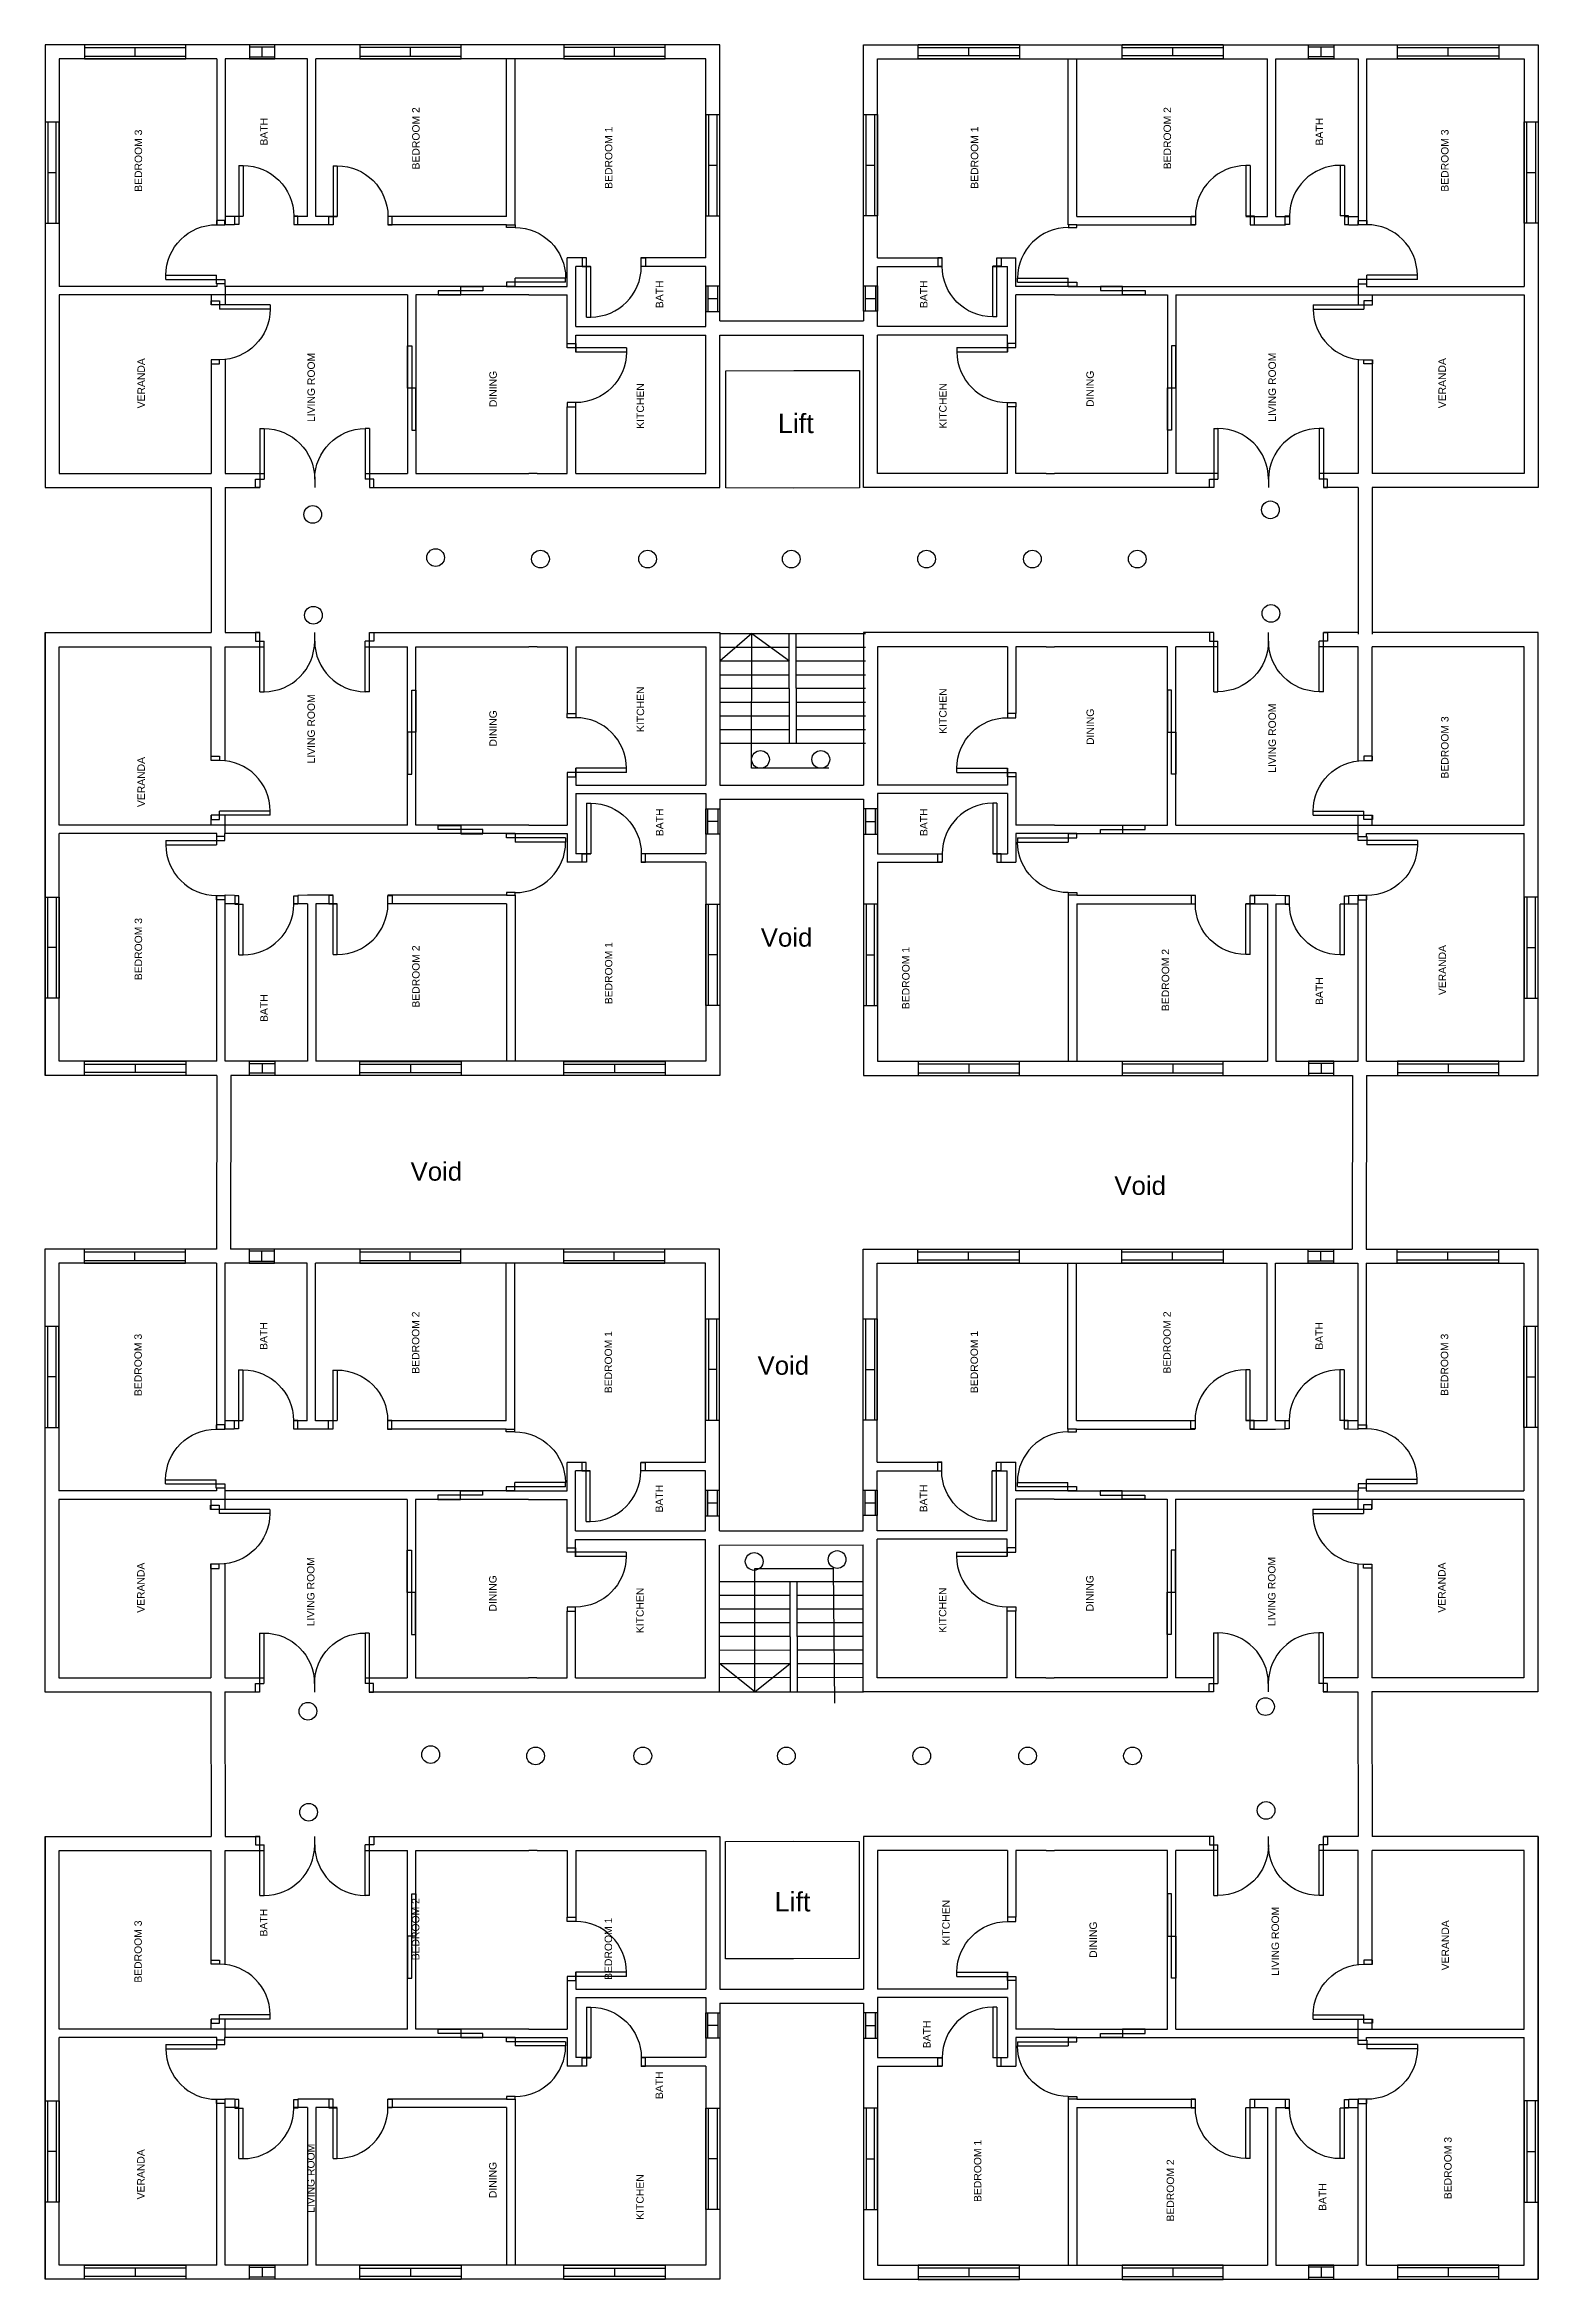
# Model space of a CAD drawing. Header units: inches. Extents: x 162 to 1224, y -960 to 630.
import ezdxf

# ---------------------------------------------------------------- set-up
doc = ezdxf.new("R2010")
doc.units = ezdxf.units.IN
doc.header["$MEASUREMENT"] = 0
for name, color, linetype in [('Door1', 200, 'Continuous'), ('Fittings', 140, 'Continuous'), ('Lift', 30, 'Continuous'), ('Measurement', 20, 'Continuous'), ('stairs', 240, 'Continuous'), ('Text', 110, 'Continuous'), ('Window', 200, 'Continuous')]:
    doc.layers.add(name, color=color, linetype=linetype)
doc.layers.get('Measurement').off()
doc.styles.get("Standard").update_dxf_attribs({"font": 'arial.ttf'})

# ---------------------------------------------------------------- blocks, each defined once
blk = doc.blocks.new('Window')
for p, q in [((0, 10), (72, 10)), ((0, 0), (0, 10)), ((0, 8), (72, 8)), ((72, 2), (0, 2)), ((72, 0), (0, 0)), ((36, 8), (36, 2)), ((72, 10), (72, 0))]:
    blk.add_line(p, q)
blk = doc.blocks.new('Small_Window')
at = {"layer": 'Window'}
for p, q in [((0, 10), (18, 10)), ((0, 0), (0, 10)), ((0, 8.5), (18, 8.5)), ((18, 1.5), (0, 1.5)), ((18, 0), (0, 0)), ((9, 8.5), (9, 1.5)), ((18, 10), (18, 0))]:
    blk.add_line(p, q, dxfattribs=at)
blk = doc.blocks.new('Door1')
for p, q in [((42, 42), (39, 42)), ((39, 42), (39, 6)), ((42, 42), (42, 0)), ((0, 0), (0, 6)), ((0, 6), (3, 6)), ((3, 0), (0, 0)), ((3, 6), (3, 0)), ((45, 6), (39, 6)), ((42, 0), (45, 0)), ((45, 0), (45, 6))]:
    blk.add_line(p, q)
blk.add_arc((39, 6), 36, 90, 180)
blk = doc.blocks.new('Door_New')
for p, q in [((3, 42), (3, 0)), ((3, 42), (6, 42)), ((6, 42), (6, 6)), ((0, 0), (0, 6)), ((0, 6), (6, 6)), ((3, 0), (0, 0)), ((42, 6), (42, 0)), ((42, 0), (43.9, 0))]:
    blk.add_line(p, q)
blk.add_arc((6, 6), 36, 0, 90)
at = {"layer": 'Door1'}
for p in [(43.9, 6), (43.9, 0)]:
    blk.add_line(p, (43.9, 6), dxfattribs=at)
blk = doc.blocks.new('Sliding')
at = {"layer": 'Door1'}
for p, q in [((0, 3), (30, 3)), ((0, 0), (0, 3)), ((60, 0), (0, 0)), ((30, 3), (30, -3)), ((60, -3), (60, 0)), ((30, -3), (60, -3))]:
    blk.add_line(p, q, dxfattribs=at)
blk = doc.blocks.new('Sliding_Small')
at = {"layer": 'Door1'}
for p, q in [((3, 0), (0, 0)), ((0, 0), (0, -31.8)), ((3, -15.7), (3, 0)), ((-3, -31.8), (-3, -15.7)), ((-3, -15.7), (3, -15.7)), ((0, -31.8), (-3, -31.8))]:
    blk.add_line(p, q, dxfattribs=at)
blk = doc.blocks.new('Entrance')
for p, q in [((-39, 42), (-39, 0)), ((-39, 42), (-36, 42)), ((-36, 42), (-36, 6)), ((39, 42), (36, 42)), ((36, 42), (36, 6)), ((39, 42), (39, 0)), ((-42, 0), (-42, 6)), ((-42, 6), (-36, 6)), ((-39, 0), (-42, 0)), ((0, 6), (0, 0)), ((0, 6), (0, 0)), ((42, 6), (36, 6)), ((39, 0), (42, 0)), ((42, 0), (42, 6))]:
    blk.add_line(p, q)
for centre, start, end in [((-36, 6), 0, 90), ((36, 6), 90, 180)]:
    blk.add_arc(centre, 36, start, end)
blk = doc.blocks.new('Ceiling Light Fitting')
at = {"layer": 'Fittings'}
blk.add_circle((0, 0), 25.2, dxfattribs=at)

msp = doc.modelspace()

# ---------------------------------------------------------------- linework, layer by layer
for p, q in [((641.8, 629.5), (161.8, 629.5)), ((161.8, 629.5), (161.8, 314.5)), ((641.8, 433), (641.8, 629.5)), ((743.9, 629.5), (1223.9, 629.5)), ((743.9, 629.5), (1223.9, 629.5)), ((743.9, 439.9), (743.9, 629.5)), ((1223.9, 629.5), (1223.9, 314.5)), ((283.9, 619.5), (171.8, 619.5)), ((171.8, 619.5), (171.8, 457.5)), ((283.9, 619.5), (283.9, 501.5)), ((348.4, 619.5), (289.9, 619.5)), ((289.9, 619.5), (289.9, 501.4)), ((348.4, 507.4), (348.4, 619.5)), ((354.4, 507.4), (354.4, 619.5)), ((631.8, 619.5), (354.4, 619.5)), ((490.1, 507.4), (490.1, 619.5)), ((496.1, 501.4), (496.1, 619.5)), ((631.8, 477.8), (631.8, 619.5)), ((753.9, 477.8), (753.9, 619.5)), ((753.9, 619.5), (1031.3, 619.5)), ((889.6, 501.4), (889.6, 619.5)), ((895.6, 507.4), (895.6, 619.5)), ((1031.3, 507.4), (1031.3, 619.5)), ((1037.3, 507.4), (1037.3, 619.5)), ((1037.3, 619.5), (1095.8, 619.5)), ((1095.8, 619.5), (1095.8, 501.4)), ((1101.8, 619.5), (1213.9, 619.5)), ((1101.8, 619.5), (1101.8, 501.5)), ((1213.9, 619.5), (1213.9, 457.5)), ((289.9, 501.4), (289.8, 501.4)), ((299.6, 507.4), (289.9, 507.4)), ((296.6, 501.4), (289.9, 501.4)), ((348.4, 507.4), (338.6, 507.4)), ((348.4, 501.4), (341.6, 501.4)), ((366.7, 501.4), (348.4, 501.4)), ((369.7, 507.4), (354.4, 507.4)), ((490.1, 507.4), (405.7, 507.4)), ((490.1, 501.4), (405.7, 501.4)), ((496.1, 502.4), (496.1, 502.4)), ((889.6, 502.5), (889.6, 502.5)), ((895.6, 507.4), (980, 507.4)), ((895.6, 501.4), (980, 501.4)), ((1016, 507.4), (1031.3, 507.4)), ((1019, 501.4), (1037.3, 501.4)), ((1037.3, 507.4), (1047.2, 507.4)), ((1037.3, 501.4), (1044.2, 501.5)), ((1086.2, 507.4), (1095.8, 507.4)), ((1089.2, 501.5), (1095.8, 501.4)), ((1095.8, 501.4), (1095.9, 501.4)), ((533.3, 457.5), (533.3, 477.8)), ((539.3, 477.8), (533.3, 477.8)), ((546.7, 477.8), (539.3, 477.8)), ((631.8, 477.8), (585.7, 477.8)), ((753.9, 477.8), (800, 477.8)), ((839, 477.8), (846.4, 477.8)), ((846.4, 477.8), (852.4, 477.8)), ((852.4, 457.5), (852.4, 477.8)), ((539.3, 429), (539.3, 471.8)), ((549.7, 471.8), (539.3, 471.8)), ((631.8, 471.8), (585.7, 471.8)), ((631.8, 429), (631.8, 471.8)), ((753.9, 429), (753.9, 471.8)), ((753.9, 471.8), (800, 471.8)), ((836, 471.8), (846.4, 471.8)), ((846.4, 429), (846.4, 471.8)), ((283.9, 457.5), (171.8, 457.5)), ((419.6, 451.5), (171.8, 451.5)), ((171.8, 451.5), (171.8, 324.5)), ((279.9, 451.5), (279.9, 444.4)), ((283.9, 459.5), (283.9, 457.5)), ((289.8, 459.5), (289.8, 457.5)), ((496.1, 457.5), (289.8, 457.5)), ((289.9, 457.5), (289.9, 444.4)), ((419.6, 451.5), (419.6, 324.5)), ((505.8, 451.5), (425.6, 451.5)), ((425.6, 451.5), (425.6, 324.5)), ((496.1, 457.5), (533.3, 457.5)), ((505.8, 451.5), (533.3, 451.5)), ((533.3, 413.9), (533.3, 451.5)), ((889.6, 457.5), (852.4, 457.5)), ((852.4, 414), (852.4, 451.5)), ((879.9, 451.5), (852.4, 451.5)), ((879.9, 451.5), (960.1, 451.5)), ((889.6, 457.5), (1095.9, 457.5)), ((960.1, 451.5), (960.1, 324.5)), ((966.1, 451.5), (1213.9, 451.5)), ((966.1, 451.5), (966.1, 324.5)), ((1095.8, 457.5), (1095.8, 444.4)), ((1095.9, 459.5), (1095.9, 457.5)), ((1101.8, 459.5), (1101.8, 457.5)), ((1101.8, 457.5), (1213.9, 457.5)), ((1105.8, 451.5), (1105.8, 444.4)), ((1213.9, 451.5), (1213.9, 324.5)), ((641.8, 433), (743.9, 433)), ((743.9, 439.9), (743.9, 433)), ((539.3, 429), (631.8, 429)), ((539.3, 410.7), (539.3, 423)), ((539.3, 423), (631.8, 423)), ((631.8, 324.5), (631.8, 423)), ((641.8, 314.5), (641.8, 423)), ((641.8, 423), (743.9, 423)), ((743.9, 314.5), (743.9, 423)), ((846.4, 429), (753.9, 429)), ((753.9, 324.5), (753.9, 423)), ((846.4, 423), (753.9, 423)), ((846.4, 410.8), (846.4, 423)), ((279.9, 405.4), (279.9, 324.5)), ((289.9, 405.6), (289.9, 324.5)), ((1095.8, 405.7), (1095.8, 324.5)), ((1105.8, 405.4), (1105.8, 324.5)), ((533.3, 324.5), (533.3, 371.9)), ((539.3, 324.5), (539.3, 371.7)), ((846.4, 324.5), (846.4, 371.8)), ((852.4, 324.5), (852.4, 372)), ((171.8, 324.5), (279.9, 324.5)), ((289.9, 324.5), (317.6, 324.5)), ((353.4, 324.5), (353.9, 324.5)), ((389.6, 324.5), (419.6, 324.5)), ((425.6, 324.5), (505.8, 324.5)), ((511.8, 324.5), (505.8, 324.5)), ((511.8, 324.5), (533.3, 324.5)), ((539.3, 324.5), (631.8, 324.5)), ((846.4, 324.5), (753.9, 324.5)), ((873.9, 324.5), (852.4, 324.5)), ((873.9, 324.5), (879.9, 324.5)), ((960.1, 324.5), (879.9, 324.5)), ((996.1, 324.5), (966.1, 324.5)), ((1032.3, 324.5), (1031.9, 324.5)), ((1095.8, 324.5), (1068.1, 324.5)), ((1213.9, 324.5), (1105.8, 324.5)), ((161.8, 314.5), (279.9, 314.5)), ((279.9, 314.5), (279.9, 211.2)), ((289.9, 314.5), (289.9, 211.2)), ((289.9, 314.5), (314.6, 314.5)), ((392.6, 314.5), (641.8, 314.5)), ((993.1, 314.5), (743.9, 314.5)), ((1095.8, 314.5), (1071.1, 314.5)), ((1095.8, 314.5), (1095.8, 210.2)), ((1223.9, 314.5), (1105.8, 314.5)), ((1105.8, 314.5), (1105.8, 210.2)), ((161.8, 211.2), (161.8, -103.8)), ((161.8, -103.8), (161.8, 211.2)), ((161.8, 211.2), (279.9, 211.2)), ((289.9, 211.2), (314.6, 211.2)), ((392.6, 211.2), (641.8, 211.2)), ((641.8, 211.2), (641.8, 211.1)), ((641.8, 211.1), (641.8, 201.1)), ((993.1, 211.2), (743.9, 211.2)), ((743.9, 211.2), (743.9, 201.2)), ((1095.8, 211.2), (1071.1, 211.2)), ((1223.9, 211.2), (1105.8, 211.2)), ((1223.9, -103.8), (1223.9, 211.2)), ((171.8, 74.2), (171.8, 201.2)), ((171.8, 201.2), (279.9, 201.2)), ((279.9, 120.3), (279.9, 201.2)), ((289.9, 120), (289.9, 201.2)), ((289.9, 201.2), (317.6, 201.2)), ((353.4, 201.2), (353.9, 201.2)), ((389.6, 201.2), (419.6, 201.2)), ((419.6, 74.2), (419.6, 201.2)), ((425.6, 74.2), (425.6, 201.2)), ((425.6, 201.2), (505.8, 201.2)), ((511.8, 201.2), (505.8, 201.2)), ((511.8, 201.2), (533.3, 201.2)), ((533.3, 201.2), (533.3, 153.7)), ((539.3, 201.2), (539.3, 153.9)), ((539.3, 201.2), (631.8, 201.2)), ((631.8, 201.2), (631.8, 102.7)), ((641.8, 201.1), (641.8, 102.7)), ((743.9, 201.2), (743.9, 102.7)), ((753.9, 201.2), (753.9, 102.7)), ((846.4, 201.2), (753.9, 201.2)), ((846.4, 201.2), (846.4, 153.9)), ((852.4, 201.2), (852.4, 153.7)), ((873.9, 201.2), (852.4, 201.2)), ((873.9, 201.2), (879.9, 201.2)), ((960.1, 201.2), (879.9, 201.2)), ((960.1, 74.2), (960.1, 201.2)), ((966.1, 74.2), (966.1, 201.2)), ((996.1, 201.2), (966.1, 201.2)), ((1032.3, 201.2), (1031.9, 201.2)), ((1095.8, 201.2), (1068.1, 201.2)), ((1095.8, 120), (1095.8, 201.2)), ((1105.8, 120.3), (1105.8, 201.2)), ((1213.9, 201.2), (1105.8, 201.2)), ((1213.9, 74.2), (1213.9, 201.2)), ((533.3, 111.7), (533.3, 74.2)), ((539.3, 114.9), (539.3, 102.7)), ((846.4, 114.9), (846.4, 102.7)), ((852.4, 111.7), (852.4, 74.2)), ((539.3, 102.7), (631.8, 102.7)), ((539.3, 96.7), (539.3, 53.9)), ((539.3, 96.7), (631.8, 96.7)), ((631.8, 96.7), (631.8, 53.9)), ((641.8, 102.7), (743.9, 102.7)), ((846.4, 102.7), (753.9, 102.7)), ((753.9, 96.7), (753.9, 53.9)), ((846.4, 96.7), (753.9, 96.7)), ((846.4, 96.7), (846.4, 53.9)), ((279.9, 74.2), (279.9, 81.3)), ((289.9, 68.2), (289.9, 81.3)), ((641.8, 92.7), (743.9, 92.7)), ((641.8, 92.7), (641.8, -103.8)), ((743.9, 92.7), (743.9, -103.8)), ((1095.8, 68.2), (1095.8, 81.3)), ((1105.8, 74.2), (1105.8, 81.3)), ((419.6, 74.2), (171.8, 74.2)), ((283.9, 68.2), (171.8, 68.2)), ((171.8, -93.8), (171.8, 68.2)), ((283.9, 66.2), (283.9, 68.2)), ((496.1, 68.2), (289.8, 68.2)), ((289.8, 66.2), (289.8, 68.2)), ((505.8, 74.2), (425.6, 74.2)), ((496.1, 68.2), (533.3, 68.2)), ((505.8, 74.2), (533.3, 74.2)), ((533.3, 68.2), (533.3, 47.9)), ((879.9, 74.2), (852.4, 74.2)), ((852.4, 68.2), (852.4, 47.9)), ((889.6, 68.2), (852.4, 68.2)), ((879.9, 74.2), (960.1, 74.2)), ((889.6, 68.2), (1095.9, 68.2)), ((966.1, 74.2), (1213.9, 74.2)), ((1095.9, 66.2), (1095.9, 68.2)), ((1101.8, 68.2), (1213.9, 68.2)), ((1101.8, 66.2), (1101.8, 68.2)), ((1213.9, -93.8), (1213.9, 68.2)), ((539.3, 47.9), (533.3, 47.9)), ((549.7, 53.9), (539.3, 53.9)), ((546.7, 47.9), (539.3, 47.9)), ((631.8, 53.9), (585.7, 53.9)), ((631.8, 47.9), (585.7, 47.9)), ((631.8, 47.9), (631.8, -93.8)), ((753.9, 53.9), (800, 53.9)), ((753.9, 47.9), (753.9, -93.8)), ((753.9, 47.9), (800, 47.9)), ((836, 53.9), (846.4, 53.9)), ((839, 47.9), (846.4, 47.9)), ((846.4, 47.9), (852.4, 47.9)), ((283.9, -93.8), (283.9, 24.2)), ((289.9, 24.3), (289.8, 24.3)), ((289.9, -93.8), (289.9, 24.3)), ((296.6, 24.2), (289.9, 24.3)), ((299.6, 18.3), (289.9, 18.3)), ((348.4, 18.3), (338.6, 18.3)), ((348.4, 24.3), (341.6, 24.2)), ((366.7, 24.3), (348.4, 24.3)), ((348.4, 18.3), (348.4, -93.8)), ((354.4, 18.3), (354.4, -93.8)), ((369.7, 18.3), (354.4, 18.3)), ((490.1, 24.3), (405.7, 24.3)), ((490.1, 18.3), (405.7, 18.3)), ((490.1, 18.3), (490.1, -93.8)), ((496.1, 24.3), (496.1, -93.8)), ((496.1, 23.2), (496.1, 23.2)), ((889.6, 24.3), (889.6, -93.8)), ((889.6, 23.2), (889.6, 23.2)), ((895.6, 24.3), (980, 24.3)), ((895.6, 18.3), (895.6, -93.8)), ((895.6, 18.3), (980, 18.3)), ((1016, 18.3), (1031.3, 18.3)), ((1019, 24.3), (1037.3, 24.3)), ((1031.3, 18.3), (1031.3, -93.8)), ((1037.3, 24.3), (1044.2, 24.2)), ((1037.3, 18.3), (1037.3, -93.8)), ((1037.3, 18.3), (1047.2, 18.3)), ((1086.2, 18.3), (1095.8, 18.3)), ((1089.2, 24.2), (1095.8, 24.3)), ((1095.8, 24.3), (1095.9, 24.3)), ((1095.8, -93.8), (1095.8, 24.3)), ((1101.8, -93.8), (1101.8, 24.2)), ((283.9, -93.8), (171.8, -93.8)), ((348.4, -93.8), (289.9, -93.8)), ((631.8, -93.8), (354.4, -93.8)), ((753.9, -93.8), (1031.3, -93.8)), ((1037.3, -93.8), (1095.8, -93.8)), ((1091.8, -93.8), (1091.8, -93.8)), ((1101.8, -93.8), (1213.9, -93.8)), ((283.9, -103.8), (161.8, -103.8)), ((283.9, -103.8), (283.7, -227.5)), ((293.9, -103.8), (293.7, -227.5)), ((641.8, -103.8), (293.9, -103.8)), ((743.9, -103.8), (1091.8, -103.8)), ((1091.8, -103.8), (1091.6, -227.5)), ((1101.8, -103.8), (1101.6, -227.5)), ((1101.8, -103.8), (1223.9, -103.8)), ((161.6, -227.5), (161.6, -542.5)), ((283.7, -227.5), (161.6, -227.5)), ((283.7, -237.5), (171.6, -237.5)), ((171.6, -237.5), (171.6, -399.5)), ((283.7, -237.5), (283.7, -355.5)), ((348.2, -237.5), (289.7, -237.5)), ((289.7, -237.5), (289.7, -355.6)), ((641.6, -227.5), (293.7, -227.5)), ((293.7, -237.5), (293.7, -237.5)), ((348.2, -349.6), (348.2, -237.5)), ((354.2, -349.6), (354.2, -237.5)), ((631.6, -237.5), (354.2, -237.5)), ((489.9, -349.6), (489.9, -237.5)), ((495.9, -355.6), (495.9, -237.5)), ((631.6, -379.2), (631.6, -237.5)), ((641.6, -428), (641.6, -227.5)), ((743.7, -227.4), (1091.6, -227.4)), ((743.7, -427.9), (743.7, -227.4)), ((743.7, -227.5), (1091.6, -227.5)), ((753.7, -379.1), (753.7, -237.4)), ((753.7, -237.4), (1031.1, -237.4)), ((889.4, -355.5), (889.4, -237.4)), ((895.4, -349.5), (895.4, -237.4)), ((1031.1, -349.5), (1031.1, -237.4)), ((1037.1, -349.5), (1037.1, -237.4)), ((1037.1, -237.4), (1095.6, -237.4)), ((1095.6, -237.4), (1095.6, -355.5)), ((1101.6, -227.4), (1223.7, -227.4)), ((1101.6, -227.5), (1223.9, -227.5)), ((1101.6, -237.4), (1213.7, -237.4)), ((1101.6, -237.4), (1101.6, -355.4)), ((1213.7, -237.4), (1213.7, -399.4)), ((1223.7, -227.4), (1223.7, -542.4)), ((299.3, -349.6), (289.7, -349.6)), ((348.2, -349.6), (338.3, -349.6)), ((369.5, -349.6), (354.2, -349.6)), ((489.9, -349.6), (405.5, -349.6)), ((895.4, -349.5), (979.8, -349.5)), ((1015.8, -349.5), (1031.1, -349.5)), ((1037.1, -349.5), (1046.9, -349.5)), ((1085.9, -349.5), (1095.6, -349.5)), ((289.7, -355.6), (289.6, -355.6)), ((296.3, -355.5), (289.7, -355.6)), ((348.2, -355.6), (341.3, -355.5)), ((366.5, -355.6), (348.2, -355.6)), ((489.9, -355.6), (405.5, -355.6)), ((495.9, -354.5), (495.9, -354.5)), ((889.4, -354.4), (889.4, -354.4)), ((895.4, -355.5), (979.8, -355.5)), ((1018.8, -355.5), (1037.1, -355.5)), ((1037.1, -355.5), (1043.9, -355.4)), ((1088.9, -355.4), (1095.6, -355.5)), ((1095.6, -355.5), (1095.7, -355.5)), ((533.1, -399.5), (533.1, -379.2)), ((539.1, -379.2), (533.1, -379.2)), ((546.5, -379.2), (539.1, -379.2)), ((631.6, -379.2), (585.5, -379.2)), ((753.7, -379.1), (799.8, -379.1)), ((838.8, -379.1), (846.2, -379.1)), ((846.2, -379.1), (852.2, -379.1)), ((852.2, -399.4), (852.2, -379.1)), ((283.7, -397.5), (283.7, -399.5)), ((289.6, -397.5), (289.6, -399.5)), ((539.1, -428), (539.1, -385.2)), ((549.5, -385.2), (539.1, -385.2)), ((631.6, -385.2), (585.5, -385.2)), ((631.6, -428), (631.6, -385.2)), ((753.7, -427.9), (753.7, -385.1)), ((753.7, -385.1), (799.8, -385.1)), ((835.8, -385.1), (846.2, -385.1)), ((846.2, -427.9), (846.2, -385.1)), ((1095.7, -397.4), (1095.7, -399.4)), ((1101.6, -397.4), (1101.6, -399.4)), ((283.7, -399.5), (171.6, -399.5)), ((419.4, -405.5), (171.6, -405.5)), ((171.6, -405.5), (171.6, -532.5)), ((279.7, -405.5), (279.7, -412.6)), ((495.9, -399.5), (289.6, -399.5)), ((289.7, -399.5), (289.7, -412.6)), ((419.4, -405.5), (419.4, -532.5)), ((505.6, -405.5), (425.4, -405.5)), ((425.4, -405.5), (425.4, -532.5)), ((495.9, -399.5), (533.1, -399.5)), ((505.6, -405.5), (533.1, -405.5)), ((533.1, -443.1), (533.1, -405.5)), ((889.4, -399.4), (852.2, -399.4)), ((852.2, -443), (852.2, -405.4)), ((879.7, -405.4), (852.2, -405.4)), ((879.7, -405.4), (959.9, -405.4)), ((889.4, -399.4), (1095.7, -399.4)), ((959.9, -405.4), (959.9, -532.4)), ((965.9, -405.4), (1213.7, -405.4)), ((965.9, -405.4), (965.9, -532.4)), ((1095.6, -399.4), (1095.6, -412.5)), ((1101.6, -399.4), (1213.7, -399.4)), ((1105.6, -405.4), (1105.6, -412.5)), ((1213.7, -405.4), (1213.7, -532.4)), ((539.1, -428), (631.6, -428)), ((641.6, -428), (743.7, -427.9)), ((846.2, -427.9), (753.7, -427.9)), ((539.1, -446.3), (539.1, -434)), ((539.1, -434), (631.6, -434)), ((631.6, -532.5), (631.6, -434)), ((641.6, -438), (743.7, -437.9)), ((641.6, -542.5), (641.6, -438)), ((743.7, -542.4), (743.7, -437.9)), ((753.7, -532.4), (753.7, -433.9)), ((846.2, -433.9), (753.7, -433.9)), ((753.7, -437.9), (753.7, -437.9)), ((846.2, -446.2), (846.2, -433.9)), ((279.7, -451.6), (279.7, -532.5)), ((289.7, -451.4), (289.7, -532.5)), ((1095.6, -451.3), (1095.6, -532.4)), ((1105.6, -451.5), (1105.6, -532.4)), ((533.1, -532.5), (533.1, -485.1)), ((539.1, -532.5), (539.1, -485.3)), ((846.2, -532.4), (846.2, -485.2)), ((852.2, -532.4), (852.2, -485)), ((171.6, -532.5), (279.7, -532.5)), ((289.7, -532.5), (317.4, -532.5)), ((353.2, -532.5), (353.6, -532.5)), ((389.4, -532.5), (419.4, -532.5)), ((425.4, -532.5), (505.6, -532.5)), ((511.6, -532.5), (505.6, -532.5)), ((511.6, -532.5), (533.1, -532.5)), ((539.1, -532.5), (631.6, -532.5)), ((846.2, -532.4), (753.7, -532.4)), ((873.7, -532.4), (852.2, -532.4)), ((873.7, -532.4), (879.7, -532.4)), ((959.9, -532.4), (879.7, -532.4)), ((992.9, -532.4), (965.9, -532.4)), ((1032.1, -532.4), (1031.6, -532.4)), ((1095.6, -532.4), (1070.9, -532.4)), ((1213.7, -532.4), (1105.6, -532.4)), ((161.6, -542.5), (279.7, -542.5)), ((279.7, -542.5), (279.9, -645.4)), ((289.7, -542.5), (289.9, -645.4)), ((289.7, -542.5), (314.4, -542.5)), ((392.4, -542.5), (641.6, -542.5)), ((641.6, -542.5), (641.6, -542.5)), ((992.9, -542.4), (743.7, -542.4)), ((743.9, -542.4), (743.9, -542.4)), ((1073.9, -542.4), (1070.9, -542.4)), ((1070.9, -542.5), (1095.6, -542.4)), ((1095.6, -542.4), (1095.8, -645.5)), ((1223.7, -542.4), (1105.6, -542.4)), ((1105.6, -542.4), (1105.8, -645.4)), ((161.8, -645.4), (161.8, -960.4)), ((161.8, -960.4), (161.8, -645.4)), ((161.8, -645.4), (279.9, -645.4)), ((289.9, -645.4), (314.6, -645.4)), ((311.6, -645.4), (314.6, -645.4)), ((392.6, -645.4), (641.8, -645.4)), ((641.8, -645.4), (641.8, -753.9)), ((743.9, -645.4), (743.9, -753.9)), ((993.1, -645.4), (743.9, -645.4)), ((1095.8, -645.4), (1071.1, -645.4)), ((1223.9, -645.4), (1105.8, -645.4)), ((1223.9, -960.4), (1223.9, -645.4)), ((1223.9, -645.4), (1223.9, -960.4)), ((171.8, -782.4), (171.8, -655.4)), ((171.8, -655.4), (279.9, -655.4)), ((279.9, -736.3), (279.9, -655.4)), ((289.9, -736.6), (289.9, -655.4)), ((289.9, -655.4), (317.6, -655.4)), ((353.4, -655.4), (353.9, -655.4)), ((389.6, -655.4), (419.6, -655.4)), ((419.6, -782.4), (419.6, -655.4)), ((425.6, -782.4), (425.6, -655.4)), ((425.6, -655.4), (505.8, -655.4)), ((511.8, -655.4), (505.8, -655.4)), ((511.8, -655.4), (533.3, -655.4)), ((533.3, -655.4), (533.3, -702.9)), ((539.3, -655.4), (539.3, -702.7)), ((539.3, -655.4), (631.8, -655.4)), ((631.8, -655.4), (631.8, -753.9)), ((753.9, -655.4), (753.9, -753.9)), ((846.4, -655.4), (753.9, -655.4)), ((846.4, -655.4), (846.4, -702.7)), ((852.4, -655.4), (852.4, -702.9)), ((873.9, -655.4), (852.4, -655.4)), ((873.9, -655.4), (879.9, -655.4)), ((960.1, -655.4), (879.9, -655.4)), ((960.1, -782.4), (960.1, -655.4)), ((966.1, -782.4), (966.1, -655.4)), ((996.1, -655.4), (966.1, -655.4)), ((1032.3, -655.4), (1031.9, -655.4)), ((1095.8, -655.4), (1068.1, -655.4)), ((1095.8, -736.6), (1095.8, -655.4)), ((1105.8, -736.3), (1105.8, -655.4)), ((1213.9, -655.4), (1105.8, -655.4)), ((1213.9, -782.4), (1213.9, -655.4)), ((533.3, -744.9), (533.3, -782.4)), ((539.3, -741.7), (539.3, -753.9)), ((846.4, -741.7), (846.4, -753.9)), ((852.4, -744.9), (852.4, -782.4)), ((539.3, -753.9), (631.8, -753.9)), ((539.3, -759.9), (539.3, -802.7)), ((539.3, -759.9), (631.8, -759.9)), ((631.8, -759.9), (631.8, -802.7)), ((641.8, -753.9), (743.9, -753.9)), ((846.4, -753.9), (753.9, -753.9)), ((753.9, -759.9), (753.9, -802.7)), ((846.4, -759.9), (753.9, -759.9)), ((846.4, -759.9), (846.4, -802.7)), ((279.9, -782.4), (279.9, -775.3)), ((289.9, -788.4), (289.9, -775.3)), ((641.8, -763.9), (743.9, -763.9)), ((641.8, -763.9), (641.8, -960.4)), ((743.9, -763.9), (743.9, -960.4)), ((1095.8, -788.4), (1095.8, -775.3)), ((1105.8, -782.4), (1105.8, -775.3)), ((419.6, -782.4), (171.8, -782.4)), ((283.9, -788.4), (171.8, -788.4)), ((171.8, -950.4), (171.8, -788.4)), ((283.9, -790.4), (283.9, -788.4)), ((496.1, -788.4), (289.8, -788.4)), ((289.8, -790.4), (289.8, -788.4)), ((505.8, -782.4), (425.6, -782.4)), ((496.1, -788.4), (533.3, -788.4)), ((505.8, -782.4), (533.3, -782.4)), ((533.3, -788.4), (533.3, -808.7)), ((879.9, -782.4), (852.4, -782.4)), ((852.4, -788.4), (852.4, -808.7)), ((889.6, -788.4), (852.4, -788.4)), ((879.9, -782.4), (960.1, -782.4)), ((889.6, -788.4), (1095.9, -788.4)), ((966.1, -782.4), (1213.9, -782.4)), ((1095.9, -790.4), (1095.9, -788.4)), ((1101.8, -788.4), (1213.9, -788.4)), ((1101.8, -790.4), (1101.8, -788.4)), ((1213.9, -950.4), (1213.9, -788.4)), ((539.3, -808.7), (533.3, -808.7)), ((549.7, -802.7), (539.3, -802.7)), ((546.7, -808.7), (539.3, -808.7)), ((631.8, -802.7), (585.7, -802.7)), ((631.8, -808.7), (585.7, -808.7)), ((631.8, -808.7), (631.8, -950.4)), ((753.9, -802.7), (800, -802.7)), ((753.9, -808.7), (753.9, -950.4)), ((753.9, -808.7), (800, -808.7)), ((836, -802.7), (846.4, -802.7)), ((839, -808.7), (846.4, -808.7)), ((846.4, -808.7), (852.4, -808.7)), ((283.9, -950.4), (283.9, -832.4)), ((289.9, -832.3), (289.8, -832.3)), ((289.9, -950.4), (289.9, -832.3)), ((296.6, -832.4), (289.9, -832.3)), ((299.6, -838.3), (289.9, -838.3)), ((348.4, -838.3), (338.6, -838.3)), ((348.4, -832.3), (341.6, -832.4)), ((366.7, -832.3), (348.4, -832.3)), ((348.4, -838.3), (348.4, -950.4)), ((354.4, -838.3), (354.4, -950.4)), ((369.7, -838.3), (354.4, -838.3)), ((490.1, -832.3), (405.7, -832.3)), ((490.1, -838.3), (405.7, -838.3)), ((490.1, -838.3), (490.1, -950.4)), ((496.1, -832.3), (496.1, -950.4)), ((496.1, -833.4), (496.1, -833.4)), ((889.6, -832.3), (889.6, -950.4)), ((889.6, -833.4), (889.6, -833.4)), ((895.6, -832.3), (980, -832.3)), ((895.6, -838.3), (895.6, -950.4)), ((895.6, -838.3), (980, -838.3)), ((1016, -838.3), (1031.3, -838.3)), ((1019, -832.3), (1037.3, -832.3)), ((1031.3, -838.3), (1031.3, -950.4)), ((1037.3, -832.3), (1044.2, -832.4)), ((1037.3, -838.3), (1037.3, -950.4)), ((1037.3, -838.3), (1047.2, -838.3)), ((1086.2, -838.3), (1095.8, -838.3)), ((1089.2, -832.4), (1095.8, -832.3)), ((1095.8, -832.3), (1095.9, -832.3)), ((1095.8, -950.4), (1095.8, -832.3)), ((1101.8, -950.4), (1101.8, -832.4)), ((283.9, -950.4), (171.8, -950.4)), ((348.4, -950.4), (289.9, -950.4)), ((631.8, -950.4), (354.4, -950.4)), ((753.9, -950.4), (1031.3, -950.4)), ((1037.3, -950.4), (1095.8, -950.4)), ((1101.8, -950.4), (1213.9, -950.4)), ((641.8, -960.4), (161.8, -960.4)), ((743.9, -960.4), (1223.9, -960.4)), ((743.9, -960.4), (1223.9, -960.4))]:
    msp.add_line(p, q)
at = {"layer": 'Door1'}
for p, q in [((496.1, 501.4), (496.1, 499.4)), ((889.7, 501.4), (889.7, 499.5)), ((496.1, 24.3), (496.1, 26.2)), ((889.7, 24.3), (889.7, 26.2)), ((495.8, -355.6), (495.8, -357.5)), ((889.4, -355.5), (889.4, -357.4)), ((496.1, -832.3), (496.1, -830.4)), ((889.7, -832.3), (889.7, -830.4))]:
    msp.add_line(p, q, dxfattribs=at)
at = {"layer": 'Lift'}
for p, q in [((646, 397.6), (694.3, 397.8)), ((646, 314.2), (646, 397.6)), ((694.3, 397.8), (741, 397.7)), ((741, 397.7), (741, 314.3)), ((694.3, 314.1), (646, 314.2)), ((741, 314.3), (694.3, 314.1)), ((645.9, -649), (694.2, -648.8)), ((645.9, -732.4), (645.9, -649)), ((694.2, -648.8), (740.8, -648.9)), ((740.8, -648.9), (740.8, -732.3)), ((694.2, -732.5), (645.9, -732.4)), ((740.8, -732.3), (694.2, -732.5))]:
    msp.add_line(p, q, dxfattribs=at)
at = {"layer": 'stairs'}
for p, q in [((641.9, 210.6), (745.3, 210.6)), ((664.6, 210.6), (641.9, 191.1)), ((664.4, 114.7), (664.6, 210.6)), ((664.6, 210.6), (691.3, 191.1)), ((691.4, 132.6), (691.2, 210.6)), ((696.2, 132.6), (696, 210.6)), ((641.9, 200.8), (691.2, 200.8)), ((641.9, 191.1), (691.3, 191.1)), ((696, 200.8), (745.3, 200.8)), ((696, 191.1), (745.3, 191.1)), ((641.9, 181.3), (691.3, 181.3)), ((696, 181.3), (745.3, 181.3)), ((641.9, 171.6), (691.3, 171.6)), ((641.9, 161.8), (691.4, 161.8)), ((696.1, 171.6), (745.3, 171.6)), ((696.1, 161.8), (745.3, 161.8)), ((641.9, 152.1), (691.4, 152.1)), ((696.1, 152.1), (745.3, 152.1)), ((641.9, 142.3), (691.4, 142.3)), ((641.9, 132.6), (745.3, 132.6)), ((696.2, 142.3), (745.3, 142.3)), ((719.4, 114.7), (664.4, 114.7)), ((666.6, -542.4), (666.6, -454.6)), ((666.6, -454.6), (722.5, -454.6)), ((722.5, -454.6), (723.4, -550.4)), ((641.4, -463.9), (743.9, -463.9)), ((641.4, -473.6), (691.8, -473.7)), ((692, -542.5), (691.7, -464)), ((697.1, -542.4), (696.8, -463.9)), ((696.9, -473.6), (743.9, -473.6)), ((641.4, -483.4), (691.8, -483.3)), ((696.9, -483.3), (743.9, -483.4)), ((641.4, -493.1), (691.8, -493.2)), ((641.4, -502.9), (691.9, -502.9)), ((696.9, -493.1), (743.9, -493.1)), ((697, -502.9), (743.9, -502.9)), ((641.4, -512.6), (691.9, -512.7)), ((641.4, -522.4), (691.9, -522.3)), ((666.6, -542.4), (641.5, -522.4)), ((666.6, -542.4), (691.9, -522.3)), ((697, -512.6), (743.9, -512.6)), ((697, -522.4), (743.9, -522.4)), ((641.4, -532.1), (692, -532.3)), ((697.1, -532.2), (743.9, -532.1)), ((641.5, -542.4), (743.9, -542.4))]:
    msp.add_line(p, q, dxfattribs=at)

# ---------------------------------------------------------------- block references
at = {"layer": 'Door1', "xscale": -1}
for name, p, rotation in [('Door1', (341.7, 501.6), 359.9999999999999), ('Door1', (408.7, 501.4), 359.9999999999999), ('Door1', (289.8, 504.5), 89.99999999999993), ('Door_New', (490.1, 457.5), 269.9999999999999), ('Door1', (796.9, 477.9), 180), ('Door1', (279.9, 402.4), 269.9999999999999), ('Sliding_Small', (473.2, 454.5), 269.9999999999999), ('Sliding', (422.6, 355.2), 269.9999999999999), ('Door1', (533.3, 371.9), 269.9999999999999), ('Entrance', (353.6, 314.4), 359.9999999999999), ('Entrance', (1032.1, 211.2), 180), ('Sliding', (963.1, 170.4), 89.99999999999993), ('Door1', (852.4, 153.7), 89.99999999999993), ('Door1', (1105.9, 123.3), 89.99999999999993), ('Door_New', (895.6, 68.2), 89.99999999999993), ('Sliding_Small', (912.6, 71.1), 89.99999999999993), ('Door1', (1095.9, 21.2), 269.9999999999999), ('Door1', (977, 24.2), 180), ('Door1', (1044, 24), 180), ('Door1', (341.5, -355.4), 359.9999999999999), ('Door1', (408.5, -355.5), 359.9999999999999), ('Door1', (289.6, -352.5), 89.99999999999993), ('Door_New', (489.9, -399.5), 269.9999999999999), ('Door1', (796.6, -379.1), 180), ('Door1', (279.6, -454.6), 269.9999999999999), ('Sliding_Small', (472.9, -402.5), 269.9999999999999), ('Sliding', (422.4, -501.7), 269.9999999999999), ('Door1', (533.1, -485.1), 269.9999999999999), ('Entrance', (353.4, -542.6), 359.9999999999999), ('Entrance', (1032.1, -645.4), 180), ('Sliding', (963.1, -686.2), 89.99999999999993), ('Door1', (852.4, -702.9), 89.99999999999993), ('Door1', (1105.9, -733.3), 89.99999999999993), ('Door_New', (895.6, -788.4), 89.99999999999993), ('Sliding_Small', (912.6, -785.5), 89.99999999999993), ('Door1', (1095.9, -835.4), 269.9999999999999), ('Door1', (977, -832.4), 180), ('Door1', (1044, -832.6), 180)]:
    msp.add_blockref(name, p, dxfattribs=dict(at, rotation=rotation))
at = {"layer": 'Door1'}
for name, p in [('Door1', (977, 501.5)), ('Door1', (1044, 501.7)), ('Entrance', (1032.1, 314.5)), ('Door1', (796.9, 47.8)), ('Door1', (976.8, -355.4)), ('Door1', (1043.8, -355.3)), ('Entrance', (1031.9, -542.5)), ('Door1', (796.9, -808.8))]:
    msp.add_blockref(name, p, dxfattribs=at)
for name, p, rotation in [('Door_New', (895.6, 457.5), 90.00000000000006), ('Door1', (1095.9, 504.5), 270.0000000000001), ('Door1', (588.9, 477.8), 179.9999999999999), ('Sliding_Small', (912.6, 454.6), 90.00000000000006), ('Door1', (1105.9, 402.4), 90.00000000000006), ('Door1', (852.4, 372), 90.00000000000006), ('Sliding', (963.1, 355.3), 90.00000000000006), ('Entrance', (353.6, 211.2), 180), ('Sliding', (422.6, 170.4), 270.0000000000001), ('Door1', (533.3, 153.7), 270.0000000000001), ('Door1', (279.9, 123.3), 270.0000000000001), ('Door1', (289.8, 21.2), 90.00000000000007), ('Sliding_Small', (473.2, 71.1), 270.0000000000001), ('Door_New', (490.1, 68.2), 270.0000000000001), ('Door1', (341.7, 24), 180), ('Door1', (408.7, 24.2), 180), ('Door_New', (895.4, -399.4), 90.00000000000006), ('Door1', (1095.7, -352.4), 270.0000000000001), ('Door1', (588.6, -379.2), 179.9999999999999), ('Sliding_Small', (912.3, -402.4), 90.00000000000006), ('Door1', (1105.6, -454.5), 90.00000000000006), ('Door1', (852.2, -485), 90.00000000000006), ('Sliding', (962.9, -501.6), 90.00000000000006), ('Entrance', (353.6, -645.4), 180), ('Sliding', (422.6, -686.2), 270.0000000000001), ('Door1', (533.3, -702.9), 270.0000000000001), ('Door1', (279.9, -733.3), 270.0000000000001), ('Door1', (289.8, -835.4), 90.00000000000007), ('Sliding_Small', (473.2, -785.5), 270.0000000000001), ('Door_New', (490.1, -788.4), 270.0000000000001), ('Door1', (341.7, -832.6), 180), ('Door1', (408.7, -832.4), 180)]:
    msp.add_blockref(name, p, dxfattribs=dict(at, rotation=rotation))
at = {"layer": 'Door1', "xscale": -1}
for p in [(588.9, 47.8), (588.9, -808.8)]:
    msp.add_blockref('Door1', p, dxfattribs=at)
at = {"layer": 'Fittings', "xscale": 0.25, "yscale": 0.25, "zscale": 0.25}
for p in [(1033.4, 298.6), (352.2, 295.3), (439.6, 264.6), (514.2, 263.6), (590.4, 263.6), (692.6, 263.6), (788.8, 263.6), (864.1, 263.6), (938.7, 263.6), (1033.8, 224.9), (670.7, 121), (713.6, 121), (666.2, -449.7), (725.2, -448.3)]:
    msp.add_blockref('Ceiling Light Fitting', p, dxfattribs=at)
at = {"layer": 'Fittings', "xscale": 0.25, "yscale": 0.25, "zscale": 0.25, "rotation": 180}
msp.add_blockref('Ceiling Light Fitting', (352.7, 223.6), dxfattribs=at)
at = {"layer": 'Measurement', "xscale": 0.25, "yscale": 0.25, "zscale": 0.25}
for p in [(348.8, -556.3), (1029.9, -553), (436.1, -587.1), (510.7, -588.1), (587, -588.1), (689.1, -588.1), (785.4, -588.1), (860.7, -588.1), (935.3, -588.1), (1030.3, -626.8)]:
    msp.add_blockref('Ceiling Light Fitting', p, dxfattribs=at)
at = {"layer": 'Measurement', "xscale": 0.25, "yscale": 0.25, "zscale": 0.25, "rotation": 180}
msp.add_blockref('Ceiling Light Fitting', (349.3, -628.1), dxfattribs=at)
at = {"layer": 'Window', "xscale": -1}
for name, p, rotation in [('Window', (189.9, 629.4), 180), ('Small_Window', (307.3, 629.4), 180), ('Window', (385.8, 629.5), 180), ('Window', (530.9, 629.5), 180), ('Window', (161.8, 502.5), 269.9999999999999), ('Window', (631.8, 507.7), 269.9999999999999), ('Small_Window', (631.8, 439.8), 269.9999999999999), ('Small_Window', (753.9, 85.8), 89.99999999999993), ('Window', (753.9, 17.9), 89.99999999999993), ('Window', (1223.9, 23.1), 89.99999999999993), ('Window', (189.6, -227.5), 180), ('Small_Window', (307, -227.5), 180), ('Window', (385.6, -227.5), 180), ('Window', (530.6, -227.5), 180), ('Window', (161.6, -354.4), 269.9999999999999), ('Window', (631.6, -349.2), 269.9999999999999), ('Small_Window', (631.6, -417.1), 269.9999999999999), ('Small_Window', (753.9, -770.8), 89.99999999999993), ('Window', (753.9, -838.7), 89.99999999999993), ('Window', (1223.9, -833.5), 89.99999999999993), ('Window', (854.9, -960.5), 359.9999999999999), ('Window', (999.9, -960.5), 359.9999999999999), ('Small_Window', (1078.5, -960.4), 359.9999999999999), ('Window', (1195.9, -960.4), 359.9999999999999)]:
    msp.add_blockref(name, p, dxfattribs=dict(at, rotation=rotation))
at = {"layer": 'Window'}
for name, p, rotation in [('Window', (854.9, 629.6), 180), ('Window', (999.9, 629.6), 180), ('Small_Window', (1078.5, 629.5), 180), ('Window', (1195.9, 629.5), 180), ('Window', (753.9, 507.8), 90.00000000000006), ('Window', (1223.9, 502.6), 90.00000000000006), ('Small_Window', (753.9, 439.9), 90.00000000000006), ('Small_Window', (631.8, 85.8), 270.0000000000001), ('Window', (161.8, 23.1), 270.0000000000001), ('Window', (631.8, 17.9), 270.0000000000001), ('Window', (854.6, -227.4), 180), ('Window', (999.7, -227.4), 180), ('Small_Window', (1078.2, -227.4), 180), ('Window', (1195.6, -227.4), 180), ('Window', (753.7, -349.1), 90.00000000000006), ('Window', (1223.7, -354.3), 90.00000000000006), ('Small_Window', (753.7, -417), 90.00000000000006), ('Small_Window', (631.8, -770.8), 270.0000000000001), ('Window', (161.8, -833.5), 270.0000000000001), ('Window', (631.8, -838.7), 270.0000000000001)]:
    msp.add_blockref(name, p, dxfattribs=dict(at, rotation=rotation))
for name, p in [('Window', (189.9, -103.8)), ('Small_Window', (307.3, -103.8)), ('Window', (385.8, -103.9)), ('Window', (530.9, -103.9)), ('Window', (189.9, -960.4)), ('Small_Window', (307.3, -960.4)), ('Window', (385.8, -960.5)), ('Window', (530.9, -960.5))]:
    msp.add_blockref(name, p, dxfattribs=at)
at = {"layer": 'Window', "xscale": -1}
for name, p in [('Window', (854.9, -103.9)), ('Window', (999.9, -103.9)), ('Small_Window', (1078.5, -103.8)), ('Window', (1195.9, -103.8))]:
    msp.add_blockref(name, p, dxfattribs=at)

# ---------------------------------------------------------------- texts
at = {"char_height": 0.00146}
for insert, attachment_point, rotation in [((604.4, 352.7), 7, 90), ((781.4, 352.8), 1, 90), ((604.4, 172.9), 9, 90), ((781.4, 172.9), 7, 270), ((604.1, -504.2), 7, 90), ((781.1, -504.1), 1, 90), ((604.4, -683.7), 9, 90), ((781.4, -683.7), 3, 90)]:
    msp.add_mtext_dynamic_manual_height_columns('KITCHEN', width=0.358, gutter_width=0.00729, heights=[0], dxfattribs=dict(at, insert=insert, attachment_point=attachment_point, rotation=rotation))
at = {"layer": 'Text'}
for p in [(683, 353.2), (680.7, -698.7)]:
    msp.add_text('Lift', height=13.71, dxfattribs=at).set_placement(p)
at = {"layer": 'Text', "rotation": 90}
for s, insert, char_height, attachment_point in [('BATH', (320.1, 557.8), 5.28, 7), ('BEDROOM 2', (428.3, 540.8), 5.28, 7), ('BEDROOM 2', (957.4, 540.9), 5.28, 1), ('BATH', (1065.6, 557.9), 5.28, 1), ('BEDROOM 3', (230.9, 524.9), 5.28, 7), ('BEDROOM 1', (565.4, 527), 5.28, 7), ('BEDROOM 1', (820.3, 527.1), 5.28, 1), ('BEDROOM 3', (1154.8, 525), 5.28, 1), ('BATH', (601.5, 442.1), 5.28, 7), ('BATH', (784.2, 442.2), 5.28, 1), ('VERANDA', (232.8, 370.8), 5.28, 7), ('LIVING ROOM', (353.8, 361.1), 5.284, 7), ('LIVING ROOM', (1032, 361.2), 5.284, 1), ('VERANDA', (1152.9, 370.9), 5.28, 1), ('DINING', (483.2, 371.7), 5.28, 7), ('KITCHEN', (587.9, 356.3), 5.28, 7), ('KITCHEN', (797.8, 356.4), 5.28, 1), ('DINING', (902.5, 371.8), 5.28, 1), ('LIVING ROOM', (353.8, 118.1), 5.284, 7), ('KITCHEN', (588, 140.5), 5.28, 7), ('KITCHEN', (797.8, 139.2), 5.28, 1), ('LIVING ROOM', (1032, 111.5), 5.284, 1), ('DINING', (483.2, 130.2), 5.28, 7), ('DINING', (902.6, 131.3), 5.28, 1), ('BEDROOM 3', (1154.8, 107.4), 5.28, 1), ('VERANDA', (232.8, 87.1), 5.28, 7), ('BATH', (601.6, 66.4), 5.28, 7), ('BATH', (784.2, 66.5), 5.28, 1), ('BEDROOM 3', (230.9, -36.1), 5.28, 7), ('BEDROOM 2', (428.3, -55.6), 5.28, 7), ('BEDROOM 1', (565.4, -53.2), 5.28, 7), ('BEDROOM 1', (771.4, -56.7), 5.28, 1), ('BEDROOM 2', (956.1, -58.1), 5.28, 1), ('VERANDA', (1153, -46.7), 5.28, 1), ('BATH', (320.2, -65.8), 5.28, 7), ('BATH', (1065.6, -53.7), 5.28, 1), ('BATH', (319.9, -299.1), 5.28, 7), ('BEDROOM 2', (428.1, -316.1), 5.28, 7), ('BEDROOM 1', (565.2, -330), 5.28, 7), ('BEDROOM 1', (820.1, -329.9), 5.28, 1), ('BEDROOM 2', (957.2, -316), 5.28, 1), ('BATH', (1065.4, -299), 5.28, 1), ('BEDROOM 3', (230.7, -332), 5.28, 7), ('BEDROOM 3', (1154.6, -331.9), 5.28, 1), ('BATH', (601.3, -414.8), 5.28, 7), ('BATH', (784, -414.7), 5.28, 1), ('VERANDA', (232.6, -486.2), 5.28, 7), ('LIVING ROOM', (353.5, -495.8), 5.284, 7), ('DINING', (483, -485.3), 5.28, 7), ('DINING', (902.3, -485.2), 5.28, 1), ('LIVING ROOM', (1031.7, -495.7), 5.284, 1), ('VERANDA', (1152.7, -486.1), 5.28, 1), ('KITCHEN', (587.7, -500.7), 5.28, 7), ('KITCHEN', (797.6, -500.6), 5.28, 1), ('BATH', (319.9, -716.5), 5.28, 7), ('BEDROOM 2', (428.1, -733.5), 5.28, 7), ('KITCHEN', (800, -690.5), 5.28, 3), ('LIVING ROOM', (1034.2, -695.4), 5.284, 3), ('BEDROOM 3', (230.7, -749.4), 5.28, 7), ('BEDROOM 1', (565.2, -747.4), 5.28, 7), ('DINING', (904.7, -705.9), 5.28, 3), ('VERANDA', (1155.1, -705), 5.28, 3), ('BATH', (786.4, -776.4), 5.28, 3), ('BATH', (601.3, -832.2), 5.28, 7), ('VERANDA', (232.6, -903.6), 5.28, 7), ('LIVING ROOM', (353.6, -913.2), 5.284, 7), ('BEDROOM 1', (822.5, -861.2), 5.28, 3), ('BEDROOM 3', (1157, -859.2), 5.28, 3), ('DINING', (483, -902.7), 5.28, 7), ('KITCHEN', (587.7, -918.1), 5.28, 7), ('BEDROOM 2', (959.6, -875.1), 5.28, 3), ('BATH', (1067.8, -892.1), 5.28, 3)]:
    msp.add_mtext_dynamic_manual_height_columns(s, width=1230.388, gutter_width=26.4, heights=[0], dxfattribs=dict(at, insert=insert, char_height=char_height, attachment_point=attachment_point))
at = {"layer": 'Text', "char_height": 13.12, "attachment_point": 1}
for insert in [(670.9, 0.9), (421.8, -165.6), (922.4, -175.7), (668.6, -303.7)]:
    msp.add_mtext_dynamic_manual_height_columns('Void', width=17191.565, gutter_width=65.6, heights=[0], dxfattribs=dict(at, insert=insert))

doc.saveas('drawing.dxf')
